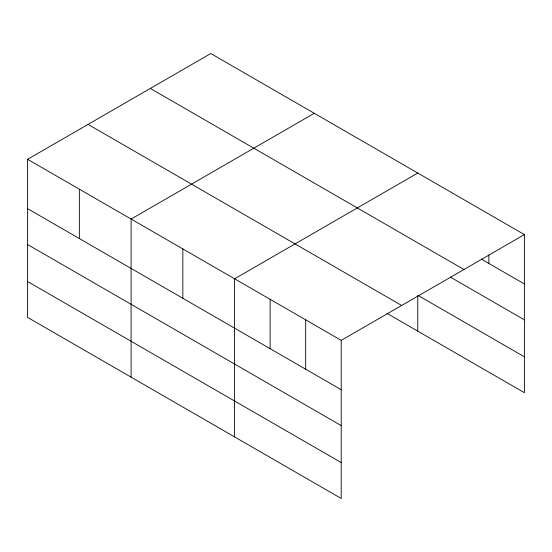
<?xml version="1.0" encoding="UTF-8"?>
<svg xmlns="http://www.w3.org/2000/svg" width="552" height="552" viewBox="0 0 552 552"><rect width="100%" height="100%" fill="white"/><g stroke="black" fill="none" stroke-linecap="round" stroke-linejoin="round"><path stroke-width="0.83" d="M27.6 159.3L341.219 340.363L341.219 498.463L27.6 317.393L27.6 159.3L210.781 53.537L524.4 234.607L524.4 392.7L386.724 313.212M314.274 113.291L131.093 219.054L131.093 377.147M417.767 173.045L234.586 278.801L234.586 436.901M341.219 340.363L524.4 234.607M481.454 259.171L524.4 283.963M150.33 88.437L463.949 269.507M450.349 277.097L524.4 319.849M418.513 295.686L524.4 356.82M88.051 124.4L401.67 305.463M27.6 208.663L341.219 389.726M27.6 244.543L341.219 425.606M27.6 281.513L341.219 462.576M488.858 254.934L488.858 263.442M417.767 295.258L417.767 331.138M305.677 319.843L305.677 369.205M270.128 299.322L270.128 348.685M182.843 248.924L182.843 298.287M79.35 189.177L79.35 238.533"/></g></svg>
